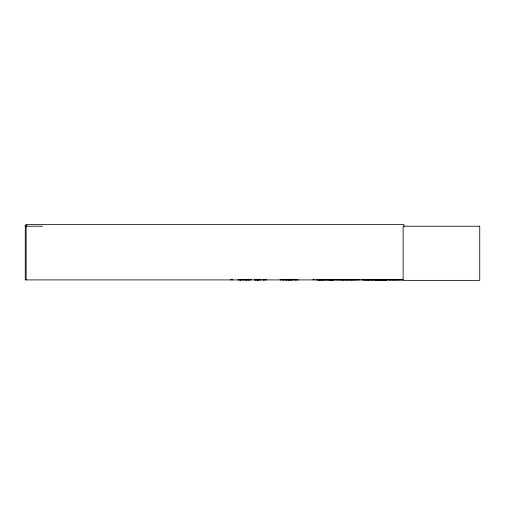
<?xml version="1.0" encoding="UTF-8"?>
<svg xmlns="http://www.w3.org/2000/svg" width="505" height="505" viewBox="0 0 505 505"><rect width="100%" height="100%" fill="white"/><g stroke="black" fill="none" stroke-linecap="round" stroke-linejoin="round"><path stroke-width="0.76" d="M331.646 279.663L321.035 279.663L331.646 279.808M254.779 279.909L260.795 279.852M255.044 279.839L255.05 279.499M385.877 279.909L386.432 279.909M286.215 279.839L286.101 279.461M291.77 279.795L291.619 279.461M291.922 279.839L291.846 279.499M280.022 279.852L292.515 279.852M330.081 279.909L333.938 279.719L330.99 279.852M257.967 279.852L257.891 279.461M237.969 279.909L240.399 279.852M322.619 279.757L318.838 279.795M365.374 279.713L365.058 279.865L365.342 279.549L365.532 279.89M367.949 279.89L368.221 279.549C369.041 280.035 367.482 279.959 367.905 279.347M376.124 279.89L376.326 279.549L376.547 279.909M386.281 279.669L376.85 279.884L377.222 279.884M377.039 279.669L377.677 279.896M378.731 279.909L378.22 279.865L379.444 279.776M379.204 279.549L378.933 279.89L379.608 279.884L379.204 279.549L361.908 279.555M379.002 279.89L379.482 279.877M383.888 279.48L383.768 279.896M384.229 279.896L384.513 279.909M386.192 279.909L386.192 279.461L386.148 279.896L361.889 279.701M390.327 279.852L390.365 279.499M331.204 279.852L331.248 279.499M366.074 279.713L365.753 279.865L366.037 279.549L366.232 279.89M375.43 279.89L375.625 279.549L375.853 279.909M255.334 279.852L255.391 279.499L255.442 279.909M238.297 279.852L238.354 279.499L238.404 279.909M319.425 279.795L322.512 279.53L318.762 279.871M333.862 279.644C323.598 280.004 337.902 279.347 333.054 279.757M26.828 225.205L25.25 225.205L25.25 279.909L403.23 279.909M25.25 226.221L42.572 226.221M240.885 279.555L250.998 279.555M337.201 279.555L347.314 279.555M240.866 279.688L251.017 279.701M337.182 279.688L354.074 279.795M240.872 279.877L251.004 279.877M361.896 279.877L402.201 279.89M248.46 279.852L248.409 279.499M246.358 279.852L246.307 279.499L246.251 279.909M266.318 279.852L263.13 279.852M385.946 279.896L386.003 279.884M331.728 279.852L331.69 279.499M322.878 279.909L322.764 279.499L322.72 279.909M316.932 279.852L359.932 279.852L359.932 279.461M392.656 279.852L392.612 279.499M323.421 279.852L323.377 279.499L323.339 279.909M317.639 279.852L317.601 279.499L317.563 279.909M291.909 279.852L291.972 279.461M396.122 279.852L396.084 279.499M340.086 279.839L340.061 279.461M404.019 226.221L404.019 224.637L26.14 224.637L26.14 279.909M401.885 279.461L401.885 279.909M398.439 279.347L398.439 279.909M398.237 279.347L398.237 279.909M398.054 279.461L398.054 279.909M396.248 279.461L396.248 279.909M396.046 279.461L396.046 279.909M395.125 279.461L395.125 279.909M394.134 279.347L394.134 279.909M394.051 279.347L394.051 279.909M393.849 279.347L393.849 279.909M392.574 279.461L392.574 279.909M391.937 279.461L391.937 279.909M390.403 279.461L390.403 279.909M389.929 279.461L389.929 279.909M389.387 279.461L389.387 279.909M386.83 279.461L386.83 279.909M383.642 279.461L383.642 279.909M383.276 279.461L383.276 279.909M379.362 279.347L379.362 279.909M379.078 279.347L379.078 279.909M375.979 279.461L375.979 279.909M375.158 279.461L375.158 279.909M372.57 279.347L372.57 279.909M372.368 279.347L372.368 279.909M370.234 279.461L370.234 279.909M368.101 279.347L368.101 279.909M364.49 279.461L364.49 279.909M356.012 279.347L356.012 279.909M355.728 279.347L355.728 279.909M354.03 279.404L354.03 279.852M351.808 279.461L351.808 279.909M350.552 279.404L350.552 279.852M350.098 279.29L350.098 279.852M349.845 279.29L349.845 279.852M347.838 279.461L347.838 279.909M347.396 279.29L347.396 279.852M347.143 279.29L347.143 279.852M346.689 279.404L346.689 279.852M343.823 279.347L343.823 279.909M343.551 279.347L343.551 279.909M343.211 279.404L343.211 279.852M341.992 279.347L341.992 279.909M341.721 279.347L341.721 279.909M337.706 279.461L337.706 279.909M337.207 279.461L337.207 279.909M333.868 279.347L333.868 279.909M333.672 279.347L333.672 279.909M331.646 279.461L331.646 279.909M331.286 279.461L331.286 279.909M329.26 279.347L329.26 279.909M329.071 279.347L329.071 279.909M325.731 279.461L325.731 279.909M322.556 279.461L322.556 279.909M319.918 279.347L319.918 279.909M319.716 279.347L319.716 279.909M319.324 279.347L319.324 279.909M319.128 279.347L319.16 279.909M318.964 279.347L318.964 279.909M317.014 279.461L317.014 279.909M316.85 279.461L316.85 279.909M314.167 279.233L314.167 279.909M313.05 279.233L313.05 279.909M298.31 279.909L294.566 279.909M295.021 279.233L295.021 279.909M294.914 279.303L294.914 279.909M293.904 279.233L293.904 279.909M292.591 279.461L292.591 279.909M291.808 279.461L291.808 279.909M291.107 279.233L291.107 279.909M290.438 279.347L290.438 279.909M290.236 279.347L290.236 279.909M289.864 279.347L289.864 279.909M289.693 279.347L289.662 279.909M289.523 279.233L289.523 279.909M288.462 279.347L288.462 279.909M288.273 279.347L288.273 279.909M288.197 279.347L288.197 279.909M287.995 279.347L287.995 279.909M286.815 279.461L286.815 279.909M286.247 279.461L286.266 279.909M286.228 279.499L286.158 279.909M285.887 279.461L285.843 279.909M283.861 279.347L283.861 279.909M283.665 279.347L283.665 279.909M280.325 279.461L280.325 279.909M265.933 279.461L265.933 279.909M263.686 279.347L263.686 279.909M263.585 279.347L263.585 279.909M263.023 279.461L263.023 279.909M260.87 279.461L260.87 279.909M260.466 279.461L260.466 279.909M258.781 279.461L258.781 279.909M258.718 279.347L258.718 279.909M258.516 279.347L258.516 279.909M258.32 279.461L258.352 279.909M257.986 279.233L257.986 279.909M257.79 279.347L257.79 279.909M257.689 279.347L257.689 279.909M256.407 279.233L256.407 279.909M256.174 279.461L256.174 279.909M255.094 279.461L255.094 279.909M248.353 279.461L248.353 279.909M246.465 279.347L246.465 279.909M246.396 279.347L246.396 279.909M240.506 279.461L240.506 279.909M240.367 279.347L240.367 279.909M240.292 279.347L240.292 279.909M232.616 279.303L232.616 279.909M232.489 279.233L232.489 279.909M231.606 279.303L231.606 279.909M230.911 279.233L230.911 279.909M345.464 279.795L345.477 279.461L345.464 279.795M368.915 279.549C368.012 279.959 369.818 279.985 368.915 279.549M479.75 226.221L403.129 226.221L403.129 280.363L479.75 280.363L479.75 226.221"/></g></svg>
